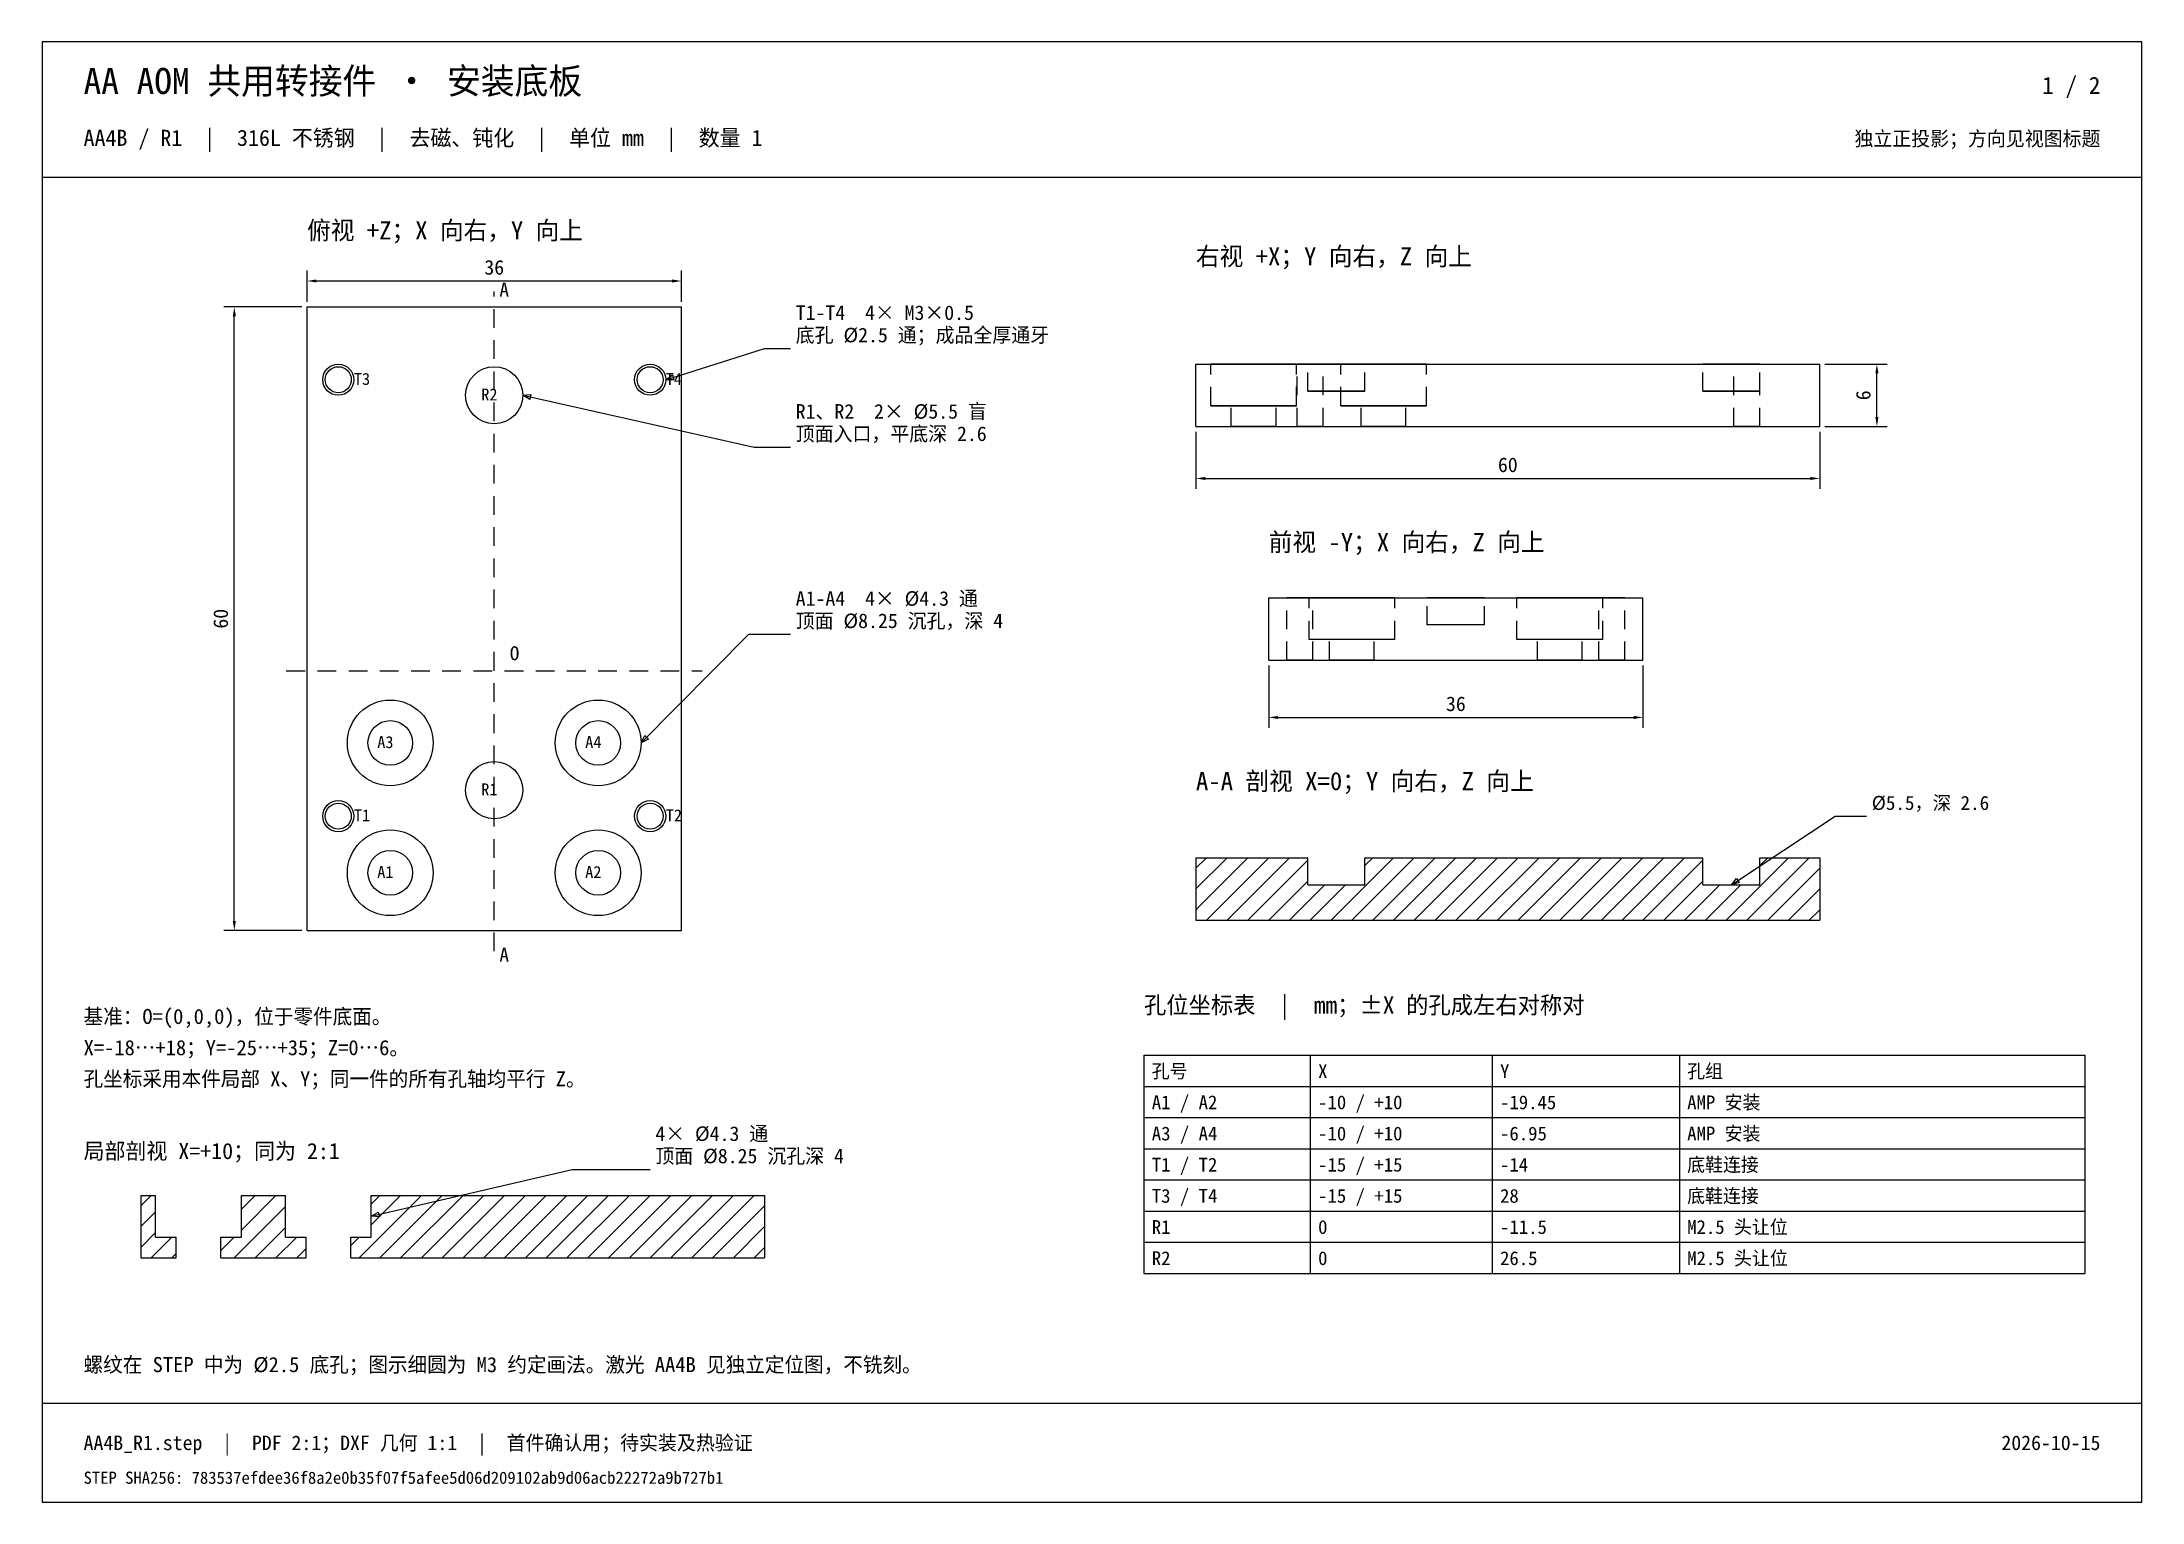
# Model space of a CAD drawing. Header units: millimetres. Extents: x 4 to 206, y 4 to 144.
import ezdxf
from ezdxf.enums import TextEntityAlignment as Align

# ---------------------------------------------------------------- set-up
doc = ezdxf.new("R2010")
doc.units = ezdxf.units.MM
doc.linetypes.add('HIDDEN_DASH', pattern=[3, 1.8, -1.2])
for name, color, linetype in [('ANNOTATION', 7, 'Continuous'), ('GEOMETRY', 7, 'Continuous'), ('HATCH', 8, 'Continuous'), ('HIDDEN', 8, 'HIDDEN_DASH'), ('SECTION', 7, 'Continuous'), ('THREAD', 7, 'Continuous')]:
    doc.layers.add(name, color=color, linetype=linetype)
doc.dimstyles.new('ZZLAB_MM', dxfattribs={"dimtxt": 1.4, "dimasz": 0.9, "dimexe": 1, "dimexo": 0.5, "dimgap": 0.6, "dimtad": 1, "dimdec": 3, "dimcen": 2.5, "dimazin": 3, "dimtfac": 1, "dimtmove": 0, "dimatfit": 3})

msp = doc.modelspace()

# ---------------------------------------------------------------- linework, layer by layer
at = {"layer": 'ANNOTATION'}
for p, q in [((4, 131.5), (206, 131.5)), ((64, 112), (73.5, 115)), ((73.5, 115), (76, 115)), ((50.25, 110.5), (72.5, 105.5)), ((72.5, 105.5), (76, 105.5)), ((61.625, 77.05), (72, 87.5)), ((72, 87.5), (76, 87.5)), ((166.5, 63.4), (176.5, 70)), ((176.5, 70), (179.5, 70)), ((110, 47), (200.5, 47)), ((110, 47), (110, 26)), ((126, 47), (126, 26)), ((143.5, 47), (143.5, 26)), ((161.5, 47), (161.5, 26)), ((200.5, 47), (200.5, 26)), ((110, 44), (200.5, 44)), ((110, 41), (200.5, 41)), ((110, 38), (200.5, 38)), ((35.675, 31.5), (55, 36)), ((55, 36), (62.5, 36)), ((110, 35), (200.5, 35)), ((110, 32), (200.5, 32)), ((110, 29), (200.5, 29)), ((110, 26), (200.5, 26)), ((4, 13.5), (206, 13.5))]:
    msp.add_line(p, q, dxfattribs=at)
for points in [[(4, 4), (206, 4), (206, 144.5), (4, 144.5)], [(64, 112), (64.6429, 112.4547), (64.7875, 111.997)], [(50.25, 110.5), (51.0344, 110.5697), (50.9291, 110.1014)], [(61.625, 77.05), (61.9831, 77.7513), (62.3237, 77.4131)], [(166.5, 63.4), (166.9938, 64.0134), (167.2582, 63.6128)], [(35.675, 31.5), (36.351, 31.9038), (36.4599, 31.4363)]]:
    msp.add_lwpolyline(points, close=True, dxfattribs=at)
at = {"layer": 'GEOMETRY'}
for p, q in [((29.5, 59), (29.5, 119)), ((29.5, 119), (65.5, 119)), ((65.5, 59), (65.5, 119)), ((115, 107.5), (115, 113.5)), ((115, 113.5), (175, 113.5)), ((175, 107.5), (175, 113.5)), ((115, 107.5), (175, 107.5)), ((122, 85), (122, 91)), ((122, 91), (158, 91)), ((158, 85), (158, 91)), ((122, 85), (158, 85)), ((29.5, 59), (65.5, 59))]:
    msp.add_line(p, q, dxfattribs=at)
for centre, radius in [((32.5, 112), 1.25), ((47.5, 110.5), 2.75), ((62.5, 112), 1.25), ((37.5, 77.05), 4.125), ((57.5, 77.05), 4.125), ((37.5, 77.05), 2.15), ((57.5, 77.05), 2.15), ((47.5, 72.5), 2.75), ((32.5, 70), 1.25), ((62.5, 70), 1.25), ((37.5, 64.55), 4.125), ((37.5, 64.55), 2.15), ((57.5, 64.55), 4.125), ((57.5, 64.55), 2.15)]:
    msp.add_circle(centre, radius, dxfattribs=at)
at = {"layer": 'HATCH'}
for points in [[(115, 61), (120, 66)], [(115, 63), (118, 66)], [(115, 65), (116, 66)], [(116, 60), (122, 66)], [(118, 60), (124, 66)], [(120, 60), (125.75, 65.75)], [(128, 60), (134, 66)], [(130, 60), (136, 66)], [(131.25, 65.25), (132, 66)], [(132, 60), (138, 66)], [(134, 60), (140, 66)], [(136, 60), (142, 66)], [(138, 60), (144, 66)], [(140, 60), (146, 66)], [(142, 60), (148, 66)], [(144, 60), (150, 66)], [(146, 60), (152, 66)], [(148, 60), (154, 66)], [(150, 60), (156, 66)], [(152, 60), (158, 66)], [(154, 60), (160, 66)], [(156, 60), (162, 66)], [(158, 60), (163.75, 65.75)], [(166, 60), (172, 66)], [(168, 60), (174, 66)], [(169.25, 65.25), (170, 66)], [(170, 60), (175, 65)], [(122, 60), (125.75, 63.75)], [(124, 60), (127.4, 63.4)], [(126, 60), (129.4, 63.4)], [(160, 60), (163.75, 63.75)], [(162, 60), (165.4, 63.4)], [(164, 60), (167.4, 63.4)], [(172, 60), (175, 63)], [(174, 60), (175, 61)], [(13.5, 32.5), (14.5, 33.5)], [(22.5, 27.5), (27.425, 32.425)], [(23.175, 30.175), (26.5, 33.5)], [(23.175, 32.175), (24.5, 33.5)], [(34.5, 27.5), (40.5, 33.5)], [(35.675, 30.675), (38.5, 33.5)], [(35.675, 32.675), (36.5, 33.5)], [(36.5, 27.5), (42.5, 33.5)], [(38.5, 27.5), (44.5, 33.5)], [(40.5, 27.5), (46.5, 33.5)], [(42.5, 27.5), (48.5, 33.5)], [(44.5, 27.5), (50.5, 33.5)], [(46.5, 27.5), (52.5, 33.5)], [(48.5, 27.5), (54.5, 33.5)], [(50.5, 27.5), (56.5, 33.5)], [(52.5, 27.5), (58.5, 33.5)], [(54.5, 27.5), (60.5, 33.5)], [(56.5, 27.5), (62.5, 33.5)], [(58.5, 27.5), (64.5, 33.5)], [(60.5, 27.5), (66.5, 33.5)], [(62.5, 27.5), (68.5, 33.5)], [(64.5, 27.5), (70.5, 33.5)], [(66.5, 27.5), (72.5, 33.5)], [(68.5, 27.5), (73.5, 32.5)], [(13.5, 30.5), (14.925, 31.925)], [(24.5, 27.5), (27.425, 30.425)], [(70.5, 27.5), (73.5, 30.5)], [(13.5, 28.5), (14.925, 29.925)], [(14.5, 27.5), (16.5, 29.5)], [(21.2, 28.2), (22.5, 29.5)], [(26.5, 27.5), (28.5, 29.5)], [(28.5, 27.5), (29.4, 28.4)], [(33.7, 28.7), (34.5, 29.5)], [(72.5, 27.5), (73.5, 28.5)], [(16.5, 27.5), (16.9, 27.9)]]:
    msp.add_lwpolyline(points, dxfattribs=at)
at = {"layer": 'HIDDEN'}
for p, q in [((47.5, 57), (47.5, 120.5)), ((47.5, 57), (47.5, 120.5)), ((116.425, 109.5), (116.425, 113.5)), ((124.675, 109.5), (124.675, 113.5)), ((124.75, 107.5), (124.75, 113.5)), ((125.75, 110.9), (125.75, 113.5)), ((127.25, 107.5), (127.25, 113.5)), ((128.925, 109.5), (128.925, 113.5)), ((131.25, 110.9), (131.25, 113.5)), ((137.175, 109.5), (137.175, 113.5)), ((163.75, 110.9), (163.75, 113.5)), ((166.75, 107.5), (166.75, 113.5)), ((169.25, 107.5), (169.25, 113.5)), ((169.25, 110.9), (169.25, 113.5)), ((118.4, 107.5), (118.4, 109.5)), ((122.7, 107.5), (122.7, 109.5)), ((130.9, 107.5), (130.9, 109.5)), ((135.2, 107.5), (135.2, 109.5)), ((123.75, 85), (123.75, 91)), ((125.875, 87), (125.875, 91)), ((126.25, 85), (126.25, 91)), ((134.125, 87), (134.125, 91)), ((137.25, 88.4), (137.25, 91)), ((142.75, 88.4), (142.75, 91)), ((145.875, 87), (145.875, 91)), ((153.75, 85), (153.75, 91)), ((154.125, 87), (154.125, 91)), ((156.25, 85), (156.25, 91)), ((127.85, 85), (127.85, 87)), ((132.15, 85), (132.15, 87)), ((147.85, 85), (147.85, 87)), ((152.15, 85), (152.15, 87)), ((27.5, 84), (67.5, 84))]:
    msp.add_line(p, q, dxfattribs=at)
for points in [[(124.675, 113.5), (124.5716, 113.5), (124.2665, 113.5), (123.7751, 113.5), (123.1219, 113.5), (122.3398, 113.5), (121.4679, 113.5), (120.55, 113.5), (119.6321, 113.5), (118.7602, 113.5), (117.9781, 113.5), (117.3249, 113.5), (116.8335, 113.5), (116.5284, 113.5), (116.425, 113.5)], [(116.425, 113.5), (116.4509, 113.5), (116.5284, 113.5), (116.6565, 113.5), (116.8335, 113.5), (117.0573, 113.5), (117.3249, 113.5), (117.6332, 113.5), (117.9781, 113.5), (118.3554, 113.5), (118.7602, 113.5), (119.1876, 113.5), (119.6321, 113.5), (120.0881, 113.5), (120.55, 113.5)], [(120.55, 113.5), (121.0119, 113.5), (121.4679, 113.5), (121.9124, 113.5), (122.3398, 113.5), (122.7446, 113.5), (123.1219, 113.5), (123.4668, 113.5), (123.7751, 113.5), (124.0427, 113.5), (124.2665, 113.5), (124.4435, 113.5), (124.5716, 113.5), (124.6491, 113.5), (124.675, 113.5)], [(127.25, 113.5), (127.2187, 113.5), (127.1262, 113.5), (126.9773, 113.5), (126.7794, 113.5), (126.5424, 113.5), (126.2782, 113.5), (126, 113.5), (125.7218, 113.5), (125.4576, 113.5), (125.2206, 113.5), (125.0227, 113.5), (124.8738, 113.5), (124.7813, 113.5), (124.75, 113.5)], [(124.75, 113.5), (124.7579, 113.5), (124.7813, 113.5), (124.8201, 113.5), (124.8738, 113.5), (124.9416, 113.5), (125.0227, 113.5), (125.1161, 113.5), (125.2206, 113.5), (125.335, 113.5), (125.4576, 113.5), (125.5872, 113.5), (125.7218, 113.5), (125.86, 113.5), (126, 113.5)], [(131.25, 113.5), (131.1811, 113.5), (130.9777, 113.5), (130.65, 113.5), (130.2146, 113.5), (129.6932, 113.5), (129.1119, 113.5), (128.5, 113.5), (127.8881, 113.5), (127.3068, 113.5), (126.7854, 113.5), (126.35, 113.5), (126.0223, 113.5), (125.8189, 113.5), (125.75, 113.5)], [(125.75, 113.5), (125.7673, 113.5), (125.8189, 113.5), (125.9043, 113.5), (126.0223, 113.5), (126.1715, 113.5), (126.35, 113.5), (126.5555, 113.5), (126.7854, 113.5), (127.0369, 113.5), (127.3068, 113.5), (127.5917, 113.5), (127.8881, 113.5), (128.1921, 113.5), (128.5, 113.5)], [(126, 113.5), (126.14, 113.5), (126.2782, 113.5), (126.4128, 113.5), (126.5424, 113.5), (126.665, 113.5), (126.7794, 113.5), (126.8839, 113.5), (126.9773, 113.5), (127.0584, 113.5), (127.1262, 113.5), (127.1799, 113.5), (127.2187, 113.5), (127.2421, 113.5), (127.25, 113.5)], [(128.5, 113.5), (128.8079, 113.5), (129.1119, 113.5), (129.4083, 113.5), (129.6932, 113.5), (129.9631, 113.5), (130.2146, 113.5), (130.4445, 113.5), (130.65, 113.5), (130.8285, 113.5), (130.9777, 113.5), (131.0957, 113.5), (131.1811, 113.5), (131.2327, 113.5), (131.25, 113.5)], [(137.175, 113.5), (137.0716, 113.5), (136.7665, 113.5), (136.2751, 113.5), (135.6219, 113.5), (134.8398, 113.5), (133.9679, 113.5), (133.05, 113.5), (132.1321, 113.5), (131.2602, 113.5), (130.4781, 113.5), (129.8249, 113.5), (129.3335, 113.5), (129.0284, 113.5), (128.925, 113.5)], [(128.925, 113.5), (128.9509, 113.5), (129.0284, 113.5), (129.1565, 113.5), (129.3335, 113.5), (129.5573, 113.5), (129.8249, 113.5), (130.1332, 113.5), (130.4781, 113.5), (130.8554, 113.5), (131.2602, 113.5), (131.6876, 113.5), (132.1321, 113.5), (132.5881, 113.5), (133.05, 113.5)], [(133.05, 113.5), (133.5119, 113.5), (133.9679, 113.5), (134.4124, 113.5), (134.8398, 113.5), (135.2446, 113.5), (135.6219, 113.5), (135.9668, 113.5), (136.2751, 113.5), (136.5427, 113.5), (136.7665, 113.5), (136.9435, 113.5), (137.0716, 113.5), (137.1491, 113.5), (137.175, 113.5)], [(169.25, 113.5), (169.1811, 113.5), (168.9777, 113.5), (168.65, 113.5), (168.2146, 113.5), (167.6932, 113.5), (167.1119, 113.5), (166.5, 113.5), (165.8881, 113.5), (165.3068, 113.5), (164.7854, 113.5), (164.35, 113.5), (164.0223, 113.5), (163.8189, 113.5), (163.75, 113.5)], [(163.75, 113.5), (163.7673, 113.5), (163.8189, 113.5), (163.9043, 113.5), (164.0223, 113.5), (164.1715, 113.5), (164.35, 113.5), (164.5555, 113.5), (164.7854, 113.5), (165.0369, 113.5), (165.3068, 113.5), (165.5917, 113.5), (165.8881, 113.5), (166.1921, 113.5), (166.5, 113.5)], [(166.5, 113.5), (166.8079, 113.5), (167.1119, 113.5), (167.4083, 113.5), (167.6932, 113.5), (167.9631, 113.5), (168.2146, 113.5), (168.4445, 113.5), (168.65, 113.5), (168.8285, 113.5), (168.9777, 113.5), (169.0957, 113.5), (169.1811, 113.5), (169.2327, 113.5), (169.25, 113.5)], [(169.25, 113.5), (169.2187, 113.5), (169.1262, 113.5), (168.9773, 113.5), (168.7794, 113.5), (168.5424, 113.5), (168.2782, 113.5), (168, 113.5), (167.7218, 113.5), (167.4576, 113.5), (167.2206, 113.5), (167.0227, 113.5), (166.8738, 113.5), (166.7813, 113.5), (166.75, 113.5)], [(166.75, 113.5), (166.7579, 113.5), (166.7813, 113.5), (166.8201, 113.5), (166.8738, 113.5), (166.9416, 113.5), (167.0227, 113.5), (167.1161, 113.5), (167.2206, 113.5), (167.335, 113.5), (167.4576, 113.5), (167.5872, 113.5), (167.7218, 113.5), (167.86, 113.5), (168, 113.5)], [(168, 113.5), (168.14, 113.5), (168.2782, 113.5), (168.4128, 113.5), (168.5424, 113.5), (168.665, 113.5), (168.7794, 113.5), (168.8839, 113.5), (168.9773, 113.5), (169.0584, 113.5), (169.1262, 113.5), (169.1799, 113.5), (169.2187, 113.5), (169.2421, 113.5), (169.25, 113.5)], [(124.675, 109.5), (124.5716, 109.5), (124.2665, 109.5), (123.7751, 109.5), (123.1219, 109.5), (122.3398, 109.5), (121.4679, 109.5), (120.55, 109.5), (119.6321, 109.5), (118.7602, 109.5), (117.9781, 109.5), (117.3249, 109.5), (116.8335, 109.5), (116.5284, 109.5), (116.425, 109.5)], [(116.425, 109.5), (116.4509, 109.5), (116.5284, 109.5), (116.6565, 109.5), (116.8335, 109.5), (117.0573, 109.5), (117.3249, 109.5), (117.6332, 109.5), (117.9781, 109.5), (118.3554, 109.5), (118.7602, 109.5), (119.1876, 109.5), (119.6321, 109.5), (120.0881, 109.5), (120.55, 109.5)], [(122.7, 109.5), (122.6461, 109.5), (122.4871, 109.5), (122.2309, 109.5), (121.8905, 109.5), (121.4829, 109.5), (121.0284, 109.5), (120.55, 109.5), (120.0716, 109.5), (119.6171, 109.5), (119.2095, 109.5), (118.8691, 109.5), (118.6129, 109.5), (118.4539, 109.5), (118.4, 109.5)], [(118.4, 109.5), (118.4135, 109.5), (118.4539, 109.5), (118.5207, 109.5), (118.6129, 109.5), (118.7295, 109.5), (118.8691, 109.5), (119.0297, 109.5), (119.2095, 109.5), (119.4061, 109.5), (119.6171, 109.5), (119.8399, 109.5), (120.0716, 109.5), (120.3093, 109.5), (120.55, 109.5)], [(120.55, 109.5), (121.0119, 109.5), (121.4679, 109.5), (121.9124, 109.5), (122.3398, 109.5), (122.7446, 109.5), (123.1219, 109.5), (123.4668, 109.5), (123.7751, 109.5), (124.0427, 109.5), (124.2665, 109.5), (124.4435, 109.5), (124.5716, 109.5), (124.6491, 109.5), (124.675, 109.5)], [(120.55, 109.5), (120.7907, 109.5), (121.0284, 109.5), (121.2601, 109.5), (121.4829, 109.5), (121.6939, 109.5), (121.8905, 109.5), (122.0703, 109.5), (122.2309, 109.5), (122.3705, 109.5), (122.4871, 109.5), (122.5793, 109.5), (122.6461, 109.5), (122.6865, 109.5), (122.7, 109.5)], [(131.25, 110.9), (131.1811, 110.9), (130.9777, 110.9), (130.65, 110.9), (130.2146, 110.9), (129.6932, 110.9), (129.1119, 110.9), (128.5, 110.9), (127.8881, 110.9), (127.3068, 110.9), (126.7854, 110.9), (126.35, 110.9), (126.0223, 110.9), (125.8189, 110.9), (125.75, 110.9)], [(125.75, 110.9), (125.7673, 110.9), (125.8189, 110.9), (125.9043, 110.9), (126.0223, 110.9), (126.1715, 110.9), (126.35, 110.9), (126.5555, 110.9), (126.7854, 110.9), (127.0369, 110.9), (127.3068, 110.9), (127.5917, 110.9), (127.8881, 110.9), (128.1921, 110.9), (128.5, 110.9)], [(128.5, 110.9), (128.8079, 110.9), (129.1119, 110.9), (129.4083, 110.9), (129.6932, 110.9), (129.9631, 110.9), (130.2146, 110.9), (130.4445, 110.9), (130.65, 110.9), (130.8285, 110.9), (130.9777, 110.9), (131.0957, 110.9), (131.1811, 110.9), (131.2327, 110.9), (131.25, 110.9)], [(137.175, 109.5), (137.0716, 109.5), (136.7665, 109.5), (136.2751, 109.5), (135.6219, 109.5), (134.8398, 109.5), (133.9679, 109.5), (133.05, 109.5), (132.1321, 109.5), (131.2602, 109.5), (130.4781, 109.5), (129.8249, 109.5), (129.3335, 109.5), (129.0284, 109.5), (128.925, 109.5)], [(128.925, 109.5), (128.9509, 109.5), (129.0284, 109.5), (129.1565, 109.5), (129.3335, 109.5), (129.5573, 109.5), (129.8249, 109.5), (130.1332, 109.5), (130.4781, 109.5), (130.8554, 109.5), (131.2602, 109.5), (131.6876, 109.5), (132.1321, 109.5), (132.5881, 109.5), (133.05, 109.5)], [(135.2, 109.5), (135.1461, 109.5), (134.9871, 109.5), (134.7309, 109.5), (134.3905, 109.5), (133.9829, 109.5), (133.5284, 109.5), (133.05, 109.5), (132.5716, 109.5), (132.1171, 109.5), (131.7095, 109.5), (131.3691, 109.5), (131.1129, 109.5), (130.9539, 109.5), (130.9, 109.5)], [(130.9, 109.5), (130.9135, 109.5), (130.9539, 109.5), (131.0207, 109.5), (131.1129, 109.5), (131.2295, 109.5), (131.3691, 109.5), (131.5297, 109.5), (131.7095, 109.5), (131.9061, 109.5), (132.1171, 109.5), (132.3399, 109.5), (132.5716, 109.5), (132.8093, 109.5), (133.05, 109.5)], [(133.05, 109.5), (133.5119, 109.5), (133.9679, 109.5), (134.4124, 109.5), (134.8398, 109.5), (135.2446, 109.5), (135.6219, 109.5), (135.9668, 109.5), (136.2751, 109.5), (136.5427, 109.5), (136.7665, 109.5), (136.9435, 109.5), (137.0716, 109.5), (137.1491, 109.5), (137.175, 109.5)], [(133.05, 109.5), (133.2907, 109.5), (133.5284, 109.5), (133.7601, 109.5), (133.9829, 109.5), (134.1939, 109.5), (134.3905, 109.5), (134.5703, 109.5), (134.7309, 109.5), (134.8705, 109.5), (134.9871, 109.5), (135.0793, 109.5), (135.1461, 109.5), (135.1865, 109.5), (135.2, 109.5)], [(169.25, 110.9), (169.1811, 110.9), (168.9777, 110.9), (168.65, 110.9), (168.2146, 110.9), (167.6932, 110.9), (167.1119, 110.9), (166.5, 110.9), (165.8881, 110.9), (165.3068, 110.9), (164.7854, 110.9), (164.35, 110.9), (164.0223, 110.9), (163.8189, 110.9), (163.75, 110.9)], [(163.75, 110.9), (163.7673, 110.9), (163.8189, 110.9), (163.9043, 110.9), (164.0223, 110.9), (164.1715, 110.9), (164.35, 110.9), (164.5555, 110.9), (164.7854, 110.9), (165.0369, 110.9), (165.3068, 110.9), (165.5917, 110.9), (165.8881, 110.9), (166.1921, 110.9), (166.5, 110.9)], [(166.5, 110.9), (166.8079, 110.9), (167.1119, 110.9), (167.4083, 110.9), (167.6932, 110.9), (167.9631, 110.9), (168.2146, 110.9), (168.4445, 110.9), (168.65, 110.9), (168.8285, 110.9), (168.9777, 110.9), (169.0957, 110.9), (169.1811, 110.9), (169.2327, 110.9), (169.25, 110.9)], [(122.7, 107.5), (122.6461, 107.5), (122.4871, 107.5), (122.2309, 107.5), (121.8905, 107.5), (121.4829, 107.5), (121.0284, 107.5), (120.55, 107.5), (120.0716, 107.5), (119.6171, 107.5), (119.2095, 107.5), (118.8691, 107.5), (118.6129, 107.5), (118.4539, 107.5), (118.4, 107.5)], [(118.4, 107.5), (118.4135, 107.5), (118.4539, 107.5), (118.5207, 107.5), (118.6129, 107.5), (118.7295, 107.5), (118.8691, 107.5), (119.0297, 107.5), (119.2095, 107.5), (119.4061, 107.5), (119.6171, 107.5), (119.8399, 107.5), (120.0716, 107.5), (120.3093, 107.5), (120.55, 107.5)], [(120.55, 107.5), (120.7907, 107.5), (121.0284, 107.5), (121.2601, 107.5), (121.4829, 107.5), (121.6939, 107.5), (121.8905, 107.5), (122.0703, 107.5), (122.2309, 107.5), (122.3705, 107.5), (122.4871, 107.5), (122.5793, 107.5), (122.6461, 107.5), (122.6865, 107.5), (122.7, 107.5)], [(127.25, 107.5), (127.2187, 107.5), (127.1262, 107.5), (126.9773, 107.5), (126.7794, 107.5), (126.5424, 107.5), (126.2782, 107.5), (126, 107.5), (125.7218, 107.5), (125.4576, 107.5), (125.2206, 107.5), (125.0227, 107.5), (124.8738, 107.5), (124.7813, 107.5), (124.75, 107.5)], [(124.75, 107.5), (124.7579, 107.5), (124.7813, 107.5), (124.8201, 107.5), (124.8738, 107.5), (124.9416, 107.5), (125.0227, 107.5), (125.1161, 107.5), (125.2206, 107.5), (125.335, 107.5), (125.4576, 107.5), (125.5872, 107.5), (125.7218, 107.5), (125.86, 107.5), (126, 107.5)], [(126, 107.5), (126.14, 107.5), (126.2782, 107.5), (126.4128, 107.5), (126.5424, 107.5), (126.665, 107.5), (126.7794, 107.5), (126.8839, 107.5), (126.9773, 107.5), (127.0584, 107.5), (127.1262, 107.5), (127.1799, 107.5), (127.2187, 107.5), (127.2421, 107.5), (127.25, 107.5)], [(135.2, 107.5), (135.1461, 107.5), (134.9871, 107.5), (134.7309, 107.5), (134.3905, 107.5), (133.9829, 107.5), (133.5284, 107.5), (133.05, 107.5), (132.5716, 107.5), (132.1171, 107.5), (131.7095, 107.5), (131.3691, 107.5), (131.1129, 107.5), (130.9539, 107.5), (130.9, 107.5)], [(130.9, 107.5), (130.9135, 107.5), (130.9539, 107.5), (131.0207, 107.5), (131.1129, 107.5), (131.2295, 107.5), (131.3691, 107.5), (131.5297, 107.5), (131.7095, 107.5), (131.9061, 107.5), (132.1171, 107.5), (132.3399, 107.5), (132.5716, 107.5), (132.8093, 107.5), (133.05, 107.5)], [(133.05, 107.5), (133.2907, 107.5), (133.5284, 107.5), (133.7601, 107.5), (133.9829, 107.5), (134.1939, 107.5), (134.3905, 107.5), (134.5703, 107.5), (134.7309, 107.5), (134.8705, 107.5), (134.9871, 107.5), (135.0793, 107.5), (135.1461, 107.5), (135.1865, 107.5), (135.2, 107.5)], [(169.25, 107.5), (169.2187, 107.5), (169.1262, 107.5), (168.9773, 107.5), (168.7794, 107.5), (168.5424, 107.5), (168.2782, 107.5), (168, 107.5), (167.7218, 107.5), (167.4576, 107.5), (167.2206, 107.5), (167.0227, 107.5), (166.8738, 107.5), (166.7813, 107.5), (166.75, 107.5)], [(166.75, 107.5), (166.7579, 107.5), (166.7813, 107.5), (166.8201, 107.5), (166.8738, 107.5), (166.9416, 107.5), (167.0227, 107.5), (167.1161, 107.5), (167.2206, 107.5), (167.335, 107.5), (167.4576, 107.5), (167.5872, 107.5), (167.7218, 107.5), (167.86, 107.5), (168, 107.5)], [(168, 107.5), (168.14, 107.5), (168.2782, 107.5), (168.4128, 107.5), (168.5424, 107.5), (168.665, 107.5), (168.7794, 107.5), (168.8839, 107.5), (168.9773, 107.5), (169.0584, 107.5), (169.1262, 107.5), (169.1799, 107.5), (169.2187, 107.5), (169.2421, 107.5), (169.25, 107.5)], [(126.25, 91), (126.2187, 91), (126.1262, 91), (125.9773, 91), (125.7794, 91), (125.5424, 91), (125.2782, 91), (125, 91), (124.7218, 91), (124.4576, 91), (124.2206, 91), (124.0227, 91), (123.8738, 91), (123.7813, 91), (123.75, 91)], [(134.125, 91), (134.0216, 91), (133.7165, 91), (133.2251, 91), (132.5719, 91), (131.7898, 91), (130.9179, 91), (130, 91), (129.0821, 91), (128.2102, 91), (127.4281, 91), (126.7749, 91), (126.2835, 91), (125.9784, 91), (125.875, 91)], [(142.75, 91), (142.6811, 91), (142.4777, 91), (142.15, 91), (141.7146, 91), (141.1932, 91), (140.6119, 91), (140, 91), (139.3881, 91), (138.8068, 91), (138.2854, 91), (137.85, 91), (137.5223, 91), (137.3189, 91), (137.25, 91)], [(154.125, 91), (154.0216, 91), (153.7165, 91), (153.2251, 91), (152.5719, 91), (151.7898, 91), (150.9179, 91), (150, 91), (149.0821, 91), (148.2102, 91), (147.4281, 91), (146.7749, 91), (146.2835, 91), (145.9784, 91), (145.875, 91)], [(156.25, 91), (156.2187, 91), (156.1262, 91), (155.9773, 91), (155.7794, 91), (155.5424, 91), (155.2782, 91), (155, 91), (154.7218, 91), (154.4576, 91), (154.2206, 91), (154.0227, 91), (153.8738, 91), (153.7813, 91), (153.75, 91)], [(134.125, 87), (134.0216, 87), (133.7165, 87), (133.2251, 87), (132.5719, 87), (131.7898, 87), (130.9179, 87), (130, 87), (129.0821, 87), (128.2102, 87), (127.4281, 87), (126.7749, 87), (126.2835, 87), (125.9784, 87), (125.875, 87)], [(132.15, 87), (132.0961, 87), (131.9371, 87), (131.6809, 87), (131.3405, 87), (130.9329, 87), (130.4784, 87), (130, 87), (129.5216, 87), (129.0671, 87), (128.6595, 87), (128.3191, 87), (128.0629, 87), (127.9039, 87), (127.85, 87)], [(142.75, 88.4), (142.6811, 88.4), (142.4777, 88.4), (142.15, 88.4), (141.7146, 88.4), (141.1932, 88.4), (140.6119, 88.4), (140, 88.4), (139.3881, 88.4), (138.8068, 88.4), (138.2854, 88.4), (137.85, 88.4), (137.5223, 88.4), (137.3189, 88.4), (137.25, 88.4)], [(154.125, 87), (154.0216, 87), (153.7165, 87), (153.2251, 87), (152.5719, 87), (151.7898, 87), (150.9179, 87), (150, 87), (149.0821, 87), (148.2102, 87), (147.4281, 87), (146.7749, 87), (146.2835, 87), (145.9784, 87), (145.875, 87)], [(152.15, 87), (152.0961, 87), (151.9371, 87), (151.6809, 87), (151.3405, 87), (150.9329, 87), (150.4784, 87), (150, 87), (149.5216, 87), (149.0671, 87), (148.6595, 87), (148.3191, 87), (148.0629, 87), (147.9039, 87), (147.85, 87)], [(126.25, 85), (126.2187, 85), (126.1262, 85), (125.9773, 85), (125.7794, 85), (125.5424, 85), (125.2782, 85), (125, 85), (124.7218, 85), (124.4576, 85), (124.2206, 85), (124.0227, 85), (123.8738, 85), (123.7813, 85), (123.75, 85)], [(132.15, 85), (132.0961, 85), (131.9371, 85), (131.6809, 85), (131.3405, 85), (130.9329, 85), (130.4784, 85), (130, 85), (129.5216, 85), (129.0671, 85), (128.6595, 85), (128.3191, 85), (128.0629, 85), (127.9039, 85), (127.85, 85)], [(152.15, 85), (152.0961, 85), (151.9371, 85), (151.6809, 85), (151.3405, 85), (150.9329, 85), (150.4784, 85), (150, 85), (149.5216, 85), (149.0671, 85), (148.6595, 85), (148.3191, 85), (148.0629, 85), (147.9039, 85), (147.85, 85)], [(156.25, 85), (156.2187, 85), (156.1262, 85), (155.9773, 85), (155.7794, 85), (155.5424, 85), (155.2782, 85), (155, 85), (154.7218, 85), (154.4576, 85), (154.2206, 85), (154.0227, 85), (153.8738, 85), (153.7813, 85), (153.75, 85)]]:
    msp.add_lwpolyline(points, dxfattribs=at)
at = {"layer": 'SECTION'}
for points in [[(115, 66), (115, 60)], [(115, 66), (125.75, 66)], [(125.75, 63.4), (125.75, 66)], [(131.25, 66), (163.75, 66)], [(131.25, 63.4), (131.25, 66)], [(163.75, 63.4), (163.75, 66)], [(169.25, 66), (175, 66)], [(169.25, 63.4), (169.25, 66)], [(175, 66), (175, 60)], [(125.75, 63.4), (131.25, 63.4)], [(163.75, 63.4), (169.25, 63.4)], [(115, 60), (175, 60)], [(13.5, 33.5), (13.5, 27.5)], [(13.5, 33.5), (14.925, 33.5)], [(14.925, 29.5), (14.925, 33.5)], [(23.175, 33.5), (27.425, 33.5)], [(23.175, 29.5), (23.175, 33.5)], [(27.425, 29.5), (27.425, 33.5)], [(35.675, 33.5), (73.5, 33.5)], [(35.675, 29.5), (35.675, 33.5)], [(73.5, 33.5), (73.5, 27.5)], [(14.925, 29.5), (16.9, 29.5)], [(16.9, 27.5), (16.9, 29.5)], [(21.2, 27.5), (21.2, 29.5)], [(21.2, 29.5), (23.175, 29.5)], [(27.425, 29.5), (29.4, 29.5)], [(29.4, 27.5), (29.4, 29.5)], [(33.7, 27.5), (33.7, 29.5)], [(33.7, 29.5), (35.675, 29.5)], [(13.5, 27.5), (16.9, 27.5)], [(21.2, 27.5), (29.4, 27.5)], [(33.7, 27.5), (73.5, 27.5)]]:
    msp.add_lwpolyline(points, dxfattribs=at)
at = {"layer": 'THREAD'}
for centre in [(32.5, 112), (62.5, 112), (32.5, 70), (62.5, 70)]:
    msp.add_circle(centre, 1.5, dxfattribs=at)

# ---------------------------------------------------------------- texts
at = {"layer": 'ANNOTATION'}
for s, height, p in [('AA AOM 共用转接件 · 安装底板', 2.5, (8, 139.5)), ('AA4B / R1  |  316L 不锈钢  |  去磁、钝化  |  单位 mm  |  数量 1', 1.55, (8, 134.5)), ('俯视 +Z；X 向右，Y 向上', 1.75, (29.5, 125.5)), ('右视 +X；Y 向右，Z 向上', 1.75, (115, 123)), ('A', 1.35, (48, 120)), ('T1-T4  4× M3×0.5 ', 1.4, (76.5, 117.75)), ('底孔 Ø2.5 通；成品全厚通牙', 1.4, (76.5, 115.6)), ('T3', 1.15, (34, 111.5)), ('R2', 1.15, (46.25, 110)), ('T4', 1.15, (64, 111.5)), ('R1、R2  2× Ø5.5 盲', 1.4, (76.5, 108.25)), ('顶面入口，平底深 2.6', 1.4, (76.5, 106.1)), ('前视 -Y；X 向右，Z 向上', 1.75, (122, 95.5)), ('A1-A4  4× Ø4.3 通', 1.4, (76.5, 90.25)), ('顶面 Ø8.25 沉孔，深 4', 1.4, (76.5, 88.1)), ('O', 1.35, (49, 85)), ('A3', 1.15, (36.25, 76.55)), ('A4', 1.15, (56.25, 76.55)), ('R1', 1.15, (46.25, 72)), ('A-A 剖视 X=0；Y 向右，Z 向上', 1.75, (115, 72.5)), ('Ø5.5，深 2.6', 1.35, (180, 70.6)), ('T1', 1.15, (34, 69.5)), ('T2', 1.15, (64, 69.5)), ('A1', 1.15, (36.25, 64.05)), ('A2', 1.15, (56.25, 64.05)), ('A', 1.35, (48, 56)), ('孔位坐标表  |  mm；±X 的孔成左右对称对', 1.65, (110, 51)), ('基准：O=(0,0,0)，位于零件底面。', 1.45, (8, 50)), ('X=-18…+18；Y=-25…+35；Z=0…6。', 1.45, (8, 47)), ('孔坐标采用本件局部 X、Y；同一件的所有孔轴均平行 Z。', 1.45, (8, 44)), ('孔号', 1.325, (110.75, 44.8)), ('X', 1.325, (126.75, 44.8)), ('Y', 1.325, (144.25, 44.8)), ('孔组', 1.325, (162.25, 44.8)), ('A1 / A2', 1.325, (110.75, 41.8)), ('-10 / +10', 1.325, (126.75, 41.8)), ('-19.45', 1.325, (144.25, 41.8)), ('AMP 安装', 1.325, (162.25, 41.8)), ('局部剖视 X=+10；同为 2:1', 1.55, (8, 37)), ('4× Ø4.3 通', 1.4, (63, 38.75)), ('A3 / A4', 1.325, (110.75, 38.8)), ('-10 / +10', 1.325, (126.75, 38.8)), ('-6.95', 1.325, (144.25, 38.8)), ('AMP 安装', 1.325, (162.25, 38.8)), ('顶面 Ø8.25 沉孔深 4', 1.4, (63, 36.6)), ('T1 / T2', 1.325, (110.75, 35.8)), ('-15 / +15', 1.325, (126.75, 35.8)), ('-14', 1.325, (144.25, 35.8)), ('底鞋连接', 1.325, (162.25, 35.8)), ('T3 / T4', 1.325, (110.75, 32.8)), ('-15 / +15', 1.325, (126.75, 32.8)), ('28', 1.325, (144.25, 32.8)), ('底鞋连接', 1.325, (162.25, 32.8)), ('R1', 1.325, (110.75, 29.8)), ('0', 1.325, (126.75, 29.8)), ('-11.5', 1.325, (144.25, 29.8)), ('M2.5 头让位', 1.325, (162.25, 29.8)), ('M2.5 头让位', 1.325, (162.25, 26.8)), ('R2', 1.325, (110.75, 26.8)), ('0', 1.325, (126.75, 26.8)), ('26.5', 1.325, (144.25, 26.8)), ('螺纹在 STEP 中为 Ø2.5 底孔；图示细圆为 M3 约定画法。激光 AA4B 见独立定位图，不铣刻。', 1.45, (8, 16.5)), ('AA4B_R1.step  |  PDF 2:1；DXF 几何 1:1  |  首件确认用；待实装及热验证', 1.4, (8, 9)), ('STEP SHA256: 783537efdee36f8a2e0b35f07f5afee5d06d209102ab9d06acb22272a9b727b1', 1.175, (8, 5.75))]:
    msp.add_text(s, height=height, dxfattribs=at).set_placement(p)
for s, height, p in [('1 / 2', 1.65, (202, 139.5)), ('独立正投影；方向见视图标题', 1.4, (202, 134.5)), ('2026-10-15', 1.4, (202, 9))]:
    msp.add_text(s, height=height, dxfattribs=at).set_placement(p, align=Align.RIGHT)

# ---------------------------------------------------------------- dimensions: what is measured, and where the dimension line sits
for base, p1, p2, text in [((29.5, 121.5), (29.5, 119), (65.5, 119), '36'), ((115, 102.5), (115, 107.5), (175, 107.5), '60'), ((122, 79.5), (122, 85), (158, 85), '36')]:
    msp.add_linear_dim(base=base, p1=p1, p2=p2, text=text, dimstyle='ZZLAB_MM').render()
for base, p1, p2, text in [((22.5, 59), (29.5, 59), (29.5, 119), '60'), ((180.5, 107.5), (175, 107.5), (175, 113.5), '6')]:
    msp.add_linear_dim(base=base, p1=p1, p2=p2, angle=90, text=text, dimstyle='ZZLAB_MM').render()

doc.saveas('drawing.dxf')
